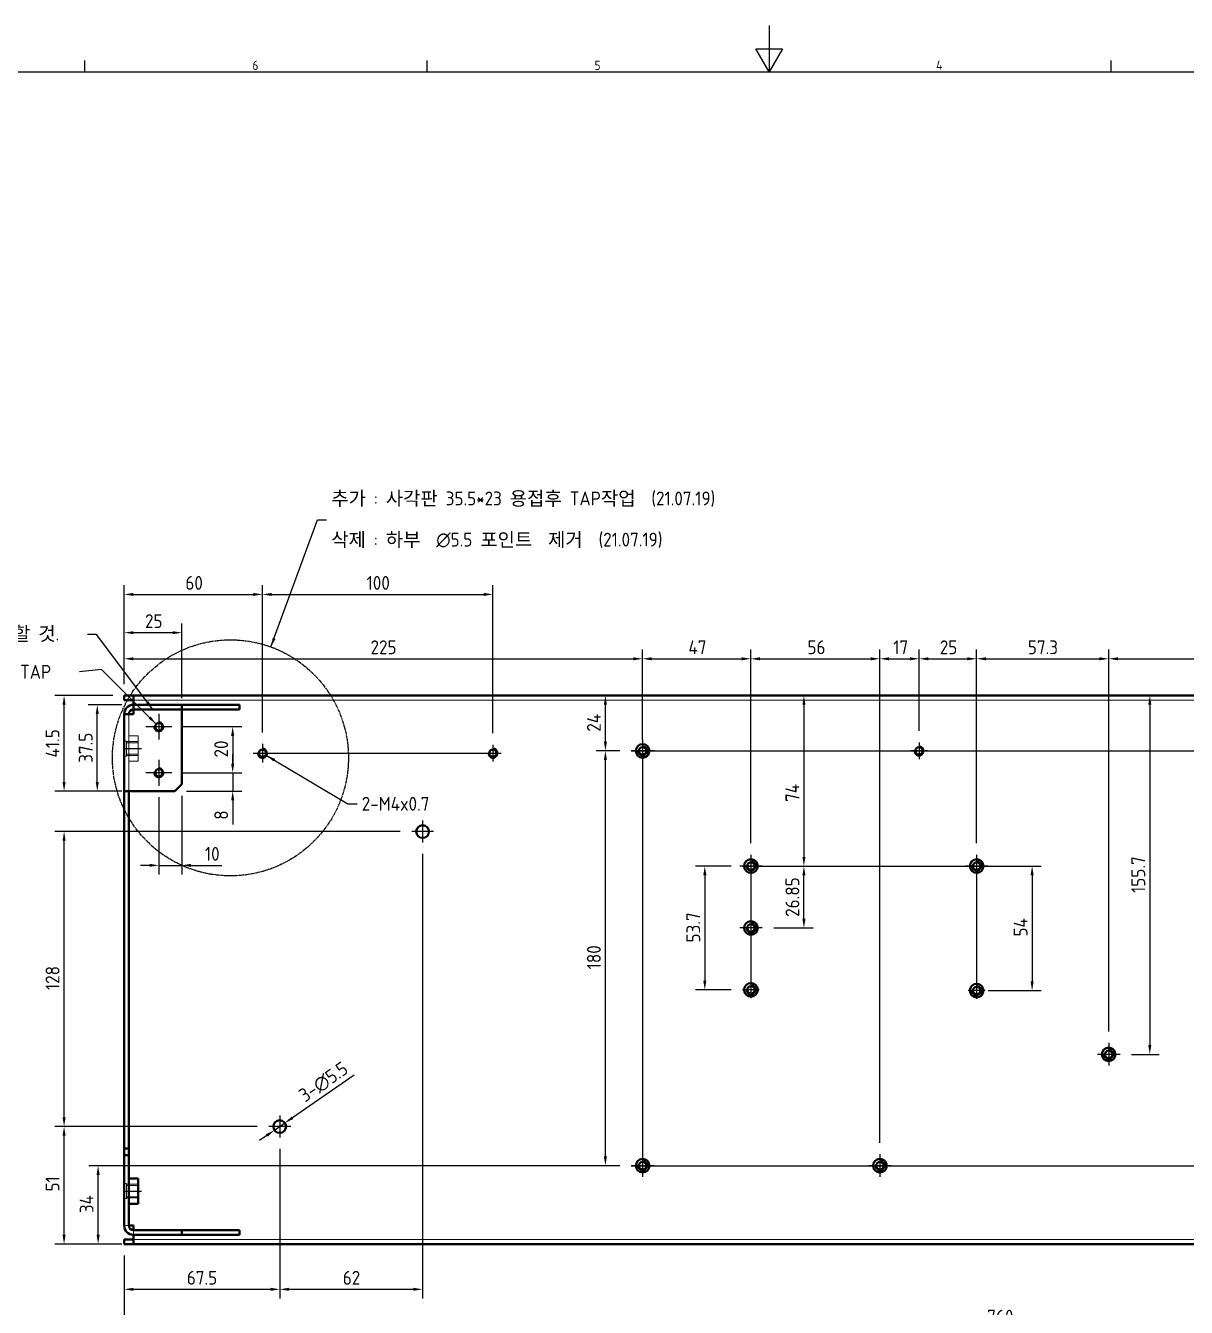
# Model space of a CAD drawing. Header units: millimetres. Extents: x 0 to 1188, y 0 to 840.
# Drawn here: x 271 to 775, y 284 to 840 of the extents above; entities that cross this region are included whole.
import ezdxf

# ---------------------------------------------------------------- set-up
doc = ezdxf.new("R2010")
doc.units = ezdxf.units.MM
doc.header["$LTSCALE"] = 2
for name, pattern in [('CHAIN', [0.7087, 0.4724, -0.0591, 0.1181, -0.0591]), ('DASHED', [0.2067, 0.1654, -0.0413]), ('DOUBLE_DASH_CHAIN', [1.2403, 0.6614, -0.0827, 0.1654, -0.0827, 0.1654, -0.0827])]:
    doc.linetypes.add(name, pattern=pattern)
doc.layers.get('0').update_dxf_attribs({"color": 3, "lineweight": 25, "true_color": 0x00ff00})
for name, color, linetype, lineweight, true_color in [('가려진 것(ISO)', 2, 'DASHED', 18, 0xffff00), ('가시적인 것(ISO)', 3, 'Continuous', 40, 0x00ff00), ('가시적인 좁은 것(ISO)', 3, 'Continuous', 35, 0x00ff00), ('기호(ISO)', 5, 'Continuous', 25, 0x0000ff), ('스케치 형상(ISO)', 3, 'Continuous', 25, 0x00ff00), ('중심 표식(ISO)', 1, 'Continuous', 25, 0xff0000), ('중심선(ISO)', 1, 'Continuous', 25, 0xff0000), ('치수(ISO)', 2, 'Continuous', 25, 0xffff00)]:
    doc.layers.add(name, color=color, linetype=linetype, lineweight=lineweight, true_color=true_color)
doc.layers.add('경계(ISO)', color=7, linetype='Continuous', lineweight=25)
doc.styles.add('문자 텍스트_PSTEK_POSCO', font='isocp.shx')
doc.styles.add('치수 텍스트_PSTEK_POSCO', font='isocp.shx')
doc.dimstyles.new('치수_PSTEK_POSCO', dxfattribs={"dimscale": 2, "dimtxt": 3, "dimasz": 2, "dimexe": 2, "dimexo": 2.5, "dimgap": 1, "dimtad": 1, "dimrnd": 1e-08, "dimdsep": 46, "dimtxsty": '치수 텍스트_PSTEK_POSCO', "dimcen": 0.09, "dimdle": 10, "dimclrd": 7, "dimclre": 7, "dimclrt": 2, "dimadec": 1, "dimazin": 2, "dimtfac": 1, "dimtmove": 0, "dimatfit": 3, "dimfxl": 1, "dimtolj": 1, "dimlwd": -1, "dimlwe": -1, "dimarcsym": 0})
doc.dimstyles.new('치수_PSTEK_POSCO$7', dxfattribs={"dimscale": 2, "dimtxt": 3, "dimasz": 2, "dimexe": 2, "dimexo": 2.5, "dimgap": 1, "dimtad": 1, "dimrnd": 1e-08, "dimdsep": 46, "dimtxsty": '치수 텍스트_PSTEK_POSCO', "dimcen": 0.09, "dimdle": 10, "dimclrd": 7, "dimclre": 7, "dimclrt": 2, "dimadec": 1, "dimazin": 2, "dimtfac": 1, "dimtmove": 0, "dimatfit": 3, "dimfxl": 1, "dimtolj": 1, "dimlwd": -1, "dimlwe": -1, "dimarcsym": 0})

# ---------------------------------------------------------------- blocks, each defined once
blk = doc.blocks.new('경계 Default Border')
at = {"layer": '경계(ISO)'}
for p, q in [((148.5, 410), (148.5, 412.4)), ((222.75, 410), (222.75, 412.4)), ((371.25, 410), (371.25, 412.4))]:
    blk.add_line(p, q, dxfattribs=at)
at = {"layer": '경계(ISO)', "flags": 128}
for points in [[(297, 420), (297, 410), (294.11, 415), (299.89, 415), (297, 410)], [(10, 10), (10, 410), (584, 410), (584, 10), (10, 10)]]:
    blk.add_lwpolyline(points, dxfattribs=at)
at = {"layer": '경계(ISO)', "color": 2, "true_color": 0xffff00, "char_height": 2, "attachment_point": 7, "style": '문자 텍스트_PSTEK_POSCO'}
for s, insert in [('6', (184.85, 410.38)), ('5', (259.1, 410.38)), ('4', (333.24, 410.4))]:
    blk.add_mtext(s, dxfattribs=dict(at, insert=insert))
blk = doc.blocks.new('*D38')
at = {"layer": 'Defpoints', "color": 0, "transparency": 16777216}
for p in [(383.83, 363.87), (379.31, 360.74)]:
    blk.add_point(p, dxfattribs=at)
at = {"layer": '치수(ISO)', "color": 7, "transparency": 16777216}
for p, q in [((387.12, 366.15), (413.89, 384.7)), ((379.31, 360.74), (383.83, 363.87)), ((376.02, 358.46), (372.73, 356.18))]:
    blk.add_line(p, q, dxfattribs=at)
for points in [[(386.74, 366.7), (387.5, 365.6), (383.83, 363.87)], [(375.64, 359.01), (376.4, 357.91), (379.31, 360.74)]]:
    blk.add_solid(points, dxfattribs=at)
at = {"layer": '치수(ISO)', "color": 2, "transparency": 16777216, "insert": (390.95, 374.89), "char_height": 6, "attachment_point": 4, "rotation": 34.7176, "style": '치수 텍스트_PSTEK_POSCO'}
blk.add_mtext('\\A1;3-∅5.5', dxfattribs=at)
blk = doc.blocks.new('*D40')
at = {"layer": 'Defpoints', "color": 0, "transparency": 16777216}
for p in [(684.07, 475.31), (684.07, 421.31), (708.14, 421.31)]:
    blk.add_point(p, dxfattribs=at)
at = {"layer": '치수(ISO)', "color": 7, "transparency": 16777216}
for p, q in [((689.07, 475.31), (712.14, 475.31)), ((708.14, 471.31), (708.14, 425.31)), ((689.07, 421.31), (712.14, 421.31))]:
    blk.add_line(p, q, dxfattribs=at)
for points in [[(707.47, 471.31), (708.8, 471.31), (708.14, 475.31)], [(707.47, 425.31), (708.8, 425.31), (708.14, 421.31)]]:
    blk.add_solid(points, dxfattribs=at)
at = {"layer": '치수(ISO)', "color": 2, "transparency": 16777216, "insert": (703.14, 444.71), "char_height": 6, "attachment_point": 4, "rotation": 90, "style": '치수 텍스트_PSTEK_POSCO'}
blk.add_mtext('\\A1;54', dxfattribs=at)
blk = doc.blocks.new('*D41')
at = {"layer": 'Defpoints', "color": 0, "transparency": 16777216}
for p in [(620.54, 549.31), (609.09, 475.31), (684.07, 475.31)]:
    blk.add_point(p, dxfattribs=at)
at = {"layer": '치수(ISO)', "color": 7, "transparency": 16777216}
blk.add_line((609.09, 545.31), (609.09, 479.31), dxfattribs=at)
for points in [[(608.43, 545.31), (609.76, 545.31), (609.09, 549.31)], [(608.43, 479.31), (609.76, 479.31), (609.09, 475.31)]]:
    blk.add_solid(points, dxfattribs=at)
at = {"layer": '치수(ISO)', "color": 2, "transparency": 16777216, "insert": (604.09, 503.14), "char_height": 6, "attachment_point": 4, "rotation": 90, "style": '치수 텍스트_PSTEK_POSCO'}
blk.add_mtext('\\A1;74', dxfattribs=at)
blk = doc.blocks.new('*D42')
at = {"layer": 'Defpoints', "color": 0, "transparency": 16777216}
for p in [(287.94, 362.31), (376.82, 362.31), (314.07, 311.31)]:
    blk.add_point(p, dxfattribs=at)
at = {"layer": '치수(ISO)', "color": 7, "transparency": 16777216}
for p, q in [((371.82, 362.31), (283.94, 362.31)), ((287.94, 315.31), (287.94, 358.31)), ((309.07, 311.31), (283.94, 311.31))]:
    blk.add_line(p, q, dxfattribs=at)
for points in [[(287.28, 358.31), (288.61, 358.31), (287.94, 362.31)], [(287.28, 315.31), (288.61, 315.31), (287.94, 311.31)]]:
    blk.add_solid(points, dxfattribs=at)
at = {"layer": '치수(ISO)', "color": 2, "transparency": 16777216, "insert": (282.94, 334.11), "char_height": 6, "attachment_point": 4, "rotation": 90, "style": '치수 텍스트_PSTEK_POSCO'}
blk.add_mtext('\\A1;51', dxfattribs=at)
blk = doc.blocks.new('*D43')
at = {"layer": 'Defpoints', "color": 0, "transparency": 16777216}
for p in [(381.57, 357.56), (314.07, 311.31), (381.57, 291.67)]:
    blk.add_point(p, dxfattribs=at)
at = {"layer": '치수(ISO)', "color": 7, "transparency": 16777216}
for p, q in [((381.57, 352.56), (381.57, 287.67)), ((314.07, 306.31), (314.07, 287.67)), ((318.07, 291.67), (377.57, 291.67))]:
    blk.add_line(p, q, dxfattribs=at)
for points in [[(318.07, 292.33), (318.07, 291), (314.07, 291.67)], [(377.57, 292.33), (377.57, 291), (381.57, 291.67)]]:
    blk.add_solid(points, dxfattribs=at)
at = {"layer": '치수(ISO)', "color": 2, "transparency": 16777216, "insert": (341.22, 296.67), "char_height": 6, "attachment_point": 4, "style": '치수 텍스트_PSTEK_POSCO'}
blk.add_mtext('\\A1;67.5', dxfattribs=at)
blk = doc.blocks.new('*D44')
at = {"layer": 'Defpoints', "color": 0, "transparency": 16777216}
for p in [(287.94, 490.31), (438.82, 490.31), (376.82, 362.31)]:
    blk.add_point(p, dxfattribs=at)
at = {"layer": '치수(ISO)', "color": 7, "transparency": 16777216}
for p, q in [((433.82, 490.31), (283.94, 490.31)), ((287.94, 366.31), (287.94, 486.31)), ((371.82, 362.31), (283.94, 362.31))]:
    blk.add_line(p, q, dxfattribs=at)
for points in [[(287.28, 486.31), (288.61, 486.31), (287.94, 490.31)], [(287.28, 366.31), (288.61, 366.31), (287.94, 362.31)]]:
    blk.add_solid(points, dxfattribs=at)
at = {"layer": '치수(ISO)', "color": 2, "transparency": 16777216, "insert": (282.94, 421.51), "char_height": 6, "attachment_point": 4, "rotation": 90, "style": '치수 텍스트_PSTEK_POSCO'}
blk.add_mtext('\\A1;128', dxfattribs=at)
blk = doc.blocks.new('*D45')
at = {"layer": 'Defpoints', "color": 0, "transparency": 16777216}
for p in [(443.57, 485.56), (381.57, 357.56), (443.57, 291.67)]:
    blk.add_point(p, dxfattribs=at)
at = {"layer": '치수(ISO)', "color": 7, "transparency": 16777216}
for p, q in [((443.57, 480.56), (443.57, 287.67)), ((381.57, 352.56), (381.57, 287.67)), ((385.57, 291.67), (439.57, 291.67))]:
    blk.add_line(p, q, dxfattribs=at)
for points in [[(385.57, 292.33), (385.57, 291), (381.57, 291.67)], [(439.57, 292.33), (439.57, 291), (443.57, 291.67)]]:
    blk.add_solid(points, dxfattribs=at)
at = {"layer": '치수(ISO)', "color": 2, "transparency": 16777216, "insert": (408.91, 296.67), "char_height": 6, "attachment_point": 4, "style": '치수 텍스트_PSTEK_POSCO'}
blk.add_mtext('\\A1;62', dxfattribs=at)
blk = doc.blocks.new('*D55')
at = {"layer": 'Defpoints', "color": 0, "transparency": 16777216}
for p in [(711.49, 549.31), (746.32, 393.61), (759.22, 393.61)]:
    blk.add_point(p, dxfattribs=at)
at = {"layer": '치수(ISO)', "color": 7, "transparency": 16777216}
for p, q in [((759.22, 545.31), (759.22, 397.61)), ((751.32, 393.61), (763.22, 393.61))]:
    blk.add_line(p, q, dxfattribs=at)
for points in [[(758.55, 545.31), (759.89, 545.31), (759.22, 549.31)], [(758.55, 397.61), (759.89, 397.61), (759.22, 393.61)]]:
    blk.add_solid(points, dxfattribs=at)
at = {"layer": '치수(ISO)', "color": 2, "transparency": 16777216, "insert": (754.22, 463.66), "char_height": 6, "attachment_point": 4, "rotation": 90, "style": '치수 텍스트_PSTEK_POSCO'}
blk.add_mtext('\\A1;155.7', dxfattribs=at)
blk = doc.blocks.new('*D56')
at = {"layer": 'Defpoints', "color": 0, "transparency": 16777216}
for p in [(839.07, 565.26), (839.07, 528.93), (741.37, 398.56)]:
    blk.add_point(p, dxfattribs=at)
at = {"layer": '치수(ISO)', "color": 7, "transparency": 16777216}
for p, q in [((741.37, 403.56), (741.37, 569.26)), ((839.07, 533.93), (839.07, 569.26)), ((745.37, 565.26), (835.07, 565.26))]:
    blk.add_line(p, q, dxfattribs=at)
for points in [[(745.37, 565.92), (745.37, 564.59), (741.37, 565.26)], [(835.07, 565.92), (835.07, 564.59), (839.07, 565.26)]]:
    blk.add_solid(points, dxfattribs=at)
at = {"layer": '치수(ISO)', "color": 2, "transparency": 16777216, "insert": (783.8, 570.26), "char_height": 6, "attachment_point": 4, "style": '치수 텍스트_PSTEK_POSCO'}
blk.add_mtext('\\A1;97.7', dxfattribs=at)
blk = doc.blocks.new('*D57')
at = {"layer": 'Defpoints', "color": 0, "transparency": 16777216}
for p in [(741.37, 565.26), (684.07, 480.26), (741.37, 398.56)]:
    blk.add_point(p, dxfattribs=at)
at = {"layer": '치수(ISO)', "color": 7, "transparency": 16777216}
for p, q in [((684.07, 485.26), (684.07, 569.26)), ((741.37, 403.56), (741.37, 569.26)), ((688.07, 565.26), (737.37, 565.26))]:
    blk.add_line(p, q, dxfattribs=at)
for points in [[(688.07, 565.92), (688.07, 564.59), (684.07, 565.26)], [(737.37, 565.92), (737.37, 564.59), (741.37, 565.26)]]:
    blk.add_solid(points, dxfattribs=at)
at = {"layer": '치수(ISO)', "color": 2, "transparency": 16777216, "insert": (706.3, 570.26), "char_height": 6, "attachment_point": 4, "style": '치수 텍스트_PSTEK_POSCO'}
blk.add_mtext('\\A1;57.3', dxfattribs=at)
blk = doc.blocks.new('*D58')
at = {"layer": 'Defpoints', "color": 0, "transparency": 16777216}
for p in [(684.07, 565.26), (659.07, 528.93), (684.07, 480.26)]:
    blk.add_point(p, dxfattribs=at)
at = {"layer": '치수(ISO)', "color": 7, "transparency": 16777216}
for p, q in [((659.07, 533.93), (659.07, 569.26)), ((684.07, 485.26), (684.07, 569.26)), ((663.07, 565.26), (680.07, 565.26))]:
    blk.add_line(p, q, dxfattribs=at)
for points in [[(663.07, 565.92), (663.07, 564.59), (659.07, 565.26)], [(680.07, 565.92), (680.07, 564.59), (684.07, 565.26)]]:
    blk.add_solid(points, dxfattribs=at)
at = {"layer": '치수(ISO)', "color": 2, "transparency": 16777216, "insert": (668.07, 570.26), "char_height": 6, "attachment_point": 4, "style": '치수 텍스트_PSTEK_POSCO'}
blk.add_mtext('\\A1;25', dxfattribs=at)
blk = doc.blocks.new('*D59')
at = {"layer": 'Defpoints', "color": 0, "transparency": 16777216}
for p in [(659.07, 565.26), (659.07, 528.93), (642.07, 350.26)]:
    blk.add_point(p, dxfattribs=at)
at = {"layer": '치수(ISO)', "color": 7, "transparency": 16777216}
for p, q in [((642.07, 355.26), (642.07, 569.26)), ((659.07, 533.93), (659.07, 569.26)), ((646.07, 565.26), (655.07, 565.26))]:
    blk.add_line(p, q, dxfattribs=at)
for points in [[(646.07, 565.92), (646.07, 564.59), (642.07, 565.26)], [(655.07, 565.92), (655.07, 564.59), (659.07, 565.26)]]:
    blk.add_solid(points, dxfattribs=at)
at = {"layer": '치수(ISO)', "color": 2, "transparency": 16777216, "insert": (647.87, 570.26), "char_height": 6, "attachment_point": 4, "style": '치수 텍스트_PSTEK_POSCO'}
blk.add_mtext('\\A1;17', dxfattribs=at)
blk = doc.blocks.new('*D60')
at = {"layer": 'Defpoints', "color": 0, "transparency": 16777216}
for p in [(642.07, 565.26), (586.07, 480.26), (642.07, 350.26)]:
    blk.add_point(p, dxfattribs=at)
at = {"layer": '치수(ISO)', "color": 7, "transparency": 16777216}
for p, q in [((586.07, 485.26), (586.07, 569.26)), ((642.07, 355.26), (642.07, 569.26)), ((590.07, 565.26), (638.07, 565.26))]:
    blk.add_line(p, q, dxfattribs=at)
for points in [[(590.07, 565.92), (590.07, 564.59), (586.07, 565.26)], [(638.07, 565.92), (638.07, 564.59), (642.07, 565.26)]]:
    blk.add_solid(points, dxfattribs=at)
at = {"layer": '치수(ISO)', "color": 2, "transparency": 16777216, "insert": (610.62, 570.26), "char_height": 6, "attachment_point": 4, "style": '치수 텍스트_PSTEK_POSCO'}
blk.add_mtext('\\A1;56', dxfattribs=at)
blk = doc.blocks.new('*D61')
at = {"layer": 'Defpoints', "color": 0, "transparency": 16777216}
for p in [(608.62, 475.31), (609.09, 475.31), (591.02, 448.46)]:
    blk.add_point(p, dxfattribs=at)
at = {"layer": '치수(ISO)', "color": 7, "transparency": 16777216}
for p, q in [((609.09, 452.46), (609.09, 471.31)), ((596.02, 448.46), (613.09, 448.46))]:
    blk.add_line(p, q, dxfattribs=at)
for points in [[(608.43, 471.31), (609.76, 471.31), (609.09, 475.31)], [(608.43, 452.46), (609.76, 452.46), (609.09, 448.46)]]:
    blk.add_solid(points, dxfattribs=at)
at = {"layer": '치수(ISO)', "color": 2, "transparency": 16777216, "insert": (604.09, 453.28), "char_height": 6, "attachment_point": 4, "rotation": 90, "style": '치수 텍스트_PSTEK_POSCO'}
blk.add_mtext('\\A1;26.85', dxfattribs=at)
blk = doc.blocks.new('*D62')
at = {"layer": 'Defpoints', "color": 0, "transparency": 16777216}
for p in [(318.07, 549.31), (522.92, 549.31), (534.12, 525.31)]:
    blk.add_point(p, dxfattribs=at)
at = {"layer": '치수(ISO)', "color": 7, "transparency": 16777216}
for p, q in [((522.92, 529.31), (522.92, 545.31)), ((529.12, 525.31), (518.92, 525.31))]:
    blk.add_line(p, q, dxfattribs=at)
for points in [[(522.25, 545.31), (523.58, 545.31), (522.92, 549.31)], [(522.25, 529.31), (523.58, 529.31), (522.92, 525.31)]]:
    blk.add_solid(points, dxfattribs=at)
at = {"layer": '치수(ISO)', "color": 2, "transparency": 16777216, "insert": (517.92, 533.63), "char_height": 6, "attachment_point": 4, "rotation": 90, "style": '치수 텍스트_PSTEK_POSCO'}
blk.add_mtext('\\A1;24', dxfattribs=at)
blk = doc.blocks.new('*D63')
at = {"layer": 'Defpoints', "color": 0, "transparency": 16777216}
for p in [(522.92, 525.31), (534.12, 525.31), (534.12, 345.31)]:
    blk.add_point(p, dxfattribs=at)
at = {"layer": '치수(ISO)', "color": 7, "transparency": 16777216}
for p, q in [((529.12, 525.31), (518.92, 525.31)), ((522.92, 349.31), (522.92, 521.31)), ((529.12, 345.31), (518.92, 345.31))]:
    blk.add_line(p, q, dxfattribs=at)
for points in [[(522.25, 521.31), (523.58, 521.31), (522.92, 525.31)], [(522.25, 349.31), (523.58, 349.31), (522.92, 345.31)]]:
    blk.add_solid(points, dxfattribs=at)
at = {"layer": '치수(ISO)', "color": 2, "transparency": 16777216, "insert": (517.92, 430.5), "char_height": 6, "attachment_point": 4, "rotation": 90, "style": '치수 텍스트_PSTEK_POSCO'}
blk.add_mtext('\\A1;180', dxfattribs=at)
blk = doc.blocks.new('*D64')
at = {"layer": 'Defpoints', "color": 0, "transparency": 16777216}
for p in [(302.73, 345.31), (534.12, 345.31), (318.07, 311.31)]:
    blk.add_point(p, dxfattribs=at)
at = {"layer": '치수(ISO)', "color": 7, "transparency": 16777216}
for p, q in [((529.12, 345.31), (298.73, 345.31)), ((302.73, 315.31), (302.73, 341.31)), ((313.07, 311.31), (298.73, 311.31))]:
    blk.add_line(p, q, dxfattribs=at)
for points in [[(302.06, 341.31), (303.4, 341.31), (302.73, 345.31)], [(302.06, 315.31), (303.4, 315.31), (302.73, 311.31)]]:
    blk.add_solid(points, dxfattribs=at)
at = {"layer": '치수(ISO)', "color": 2, "transparency": 16777216, "insert": (297.73, 324.71), "char_height": 6, "attachment_point": 4, "rotation": 90, "style": '치수 텍스트_PSTEK_POSCO'}
blk.add_mtext('\\A1;34', dxfattribs=at)
blk = doc.blocks.new('*D70')
at = {"layer": 'Defpoints', "color": 0, "transparency": 16777216}
for p in [(474.07, 593.2), (374.07, 528.31), (474.07, 527.93)]:
    blk.add_point(p, dxfattribs=at)
at = {"layer": '치수(ISO)', "color": 7, "transparency": 16777216}
for p, q in [((374.07, 533.31), (374.07, 597.2)), ((474.07, 532.93), (474.07, 597.2)), ((378.07, 593.2), (470.07, 593.2))]:
    blk.add_line(p, q, dxfattribs=at)
for points in [[(378.07, 593.87), (378.07, 592.53), (374.07, 593.2)], [(470.07, 593.87), (470.07, 592.53), (474.07, 593.2)]]:
    blk.add_solid(points, dxfattribs=at)
at = {"layer": '치수(ISO)', "color": 2, "transparency": 16777216, "insert": (419.27, 598.2), "char_height": 6, "attachment_point": 4, "style": '치수 텍스트_PSTEK_POSCO'}
blk.add_mtext('\\A1;100', dxfattribs=at)
blk = doc.blocks.new('*D71')
at = {"layer": 'Defpoints', "color": 0, "transparency": 16777216}
for p in [(374.07, 593.2), (314.07, 549.31), (374.07, 528.31)]:
    blk.add_point(p, dxfattribs=at)
at = {"layer": '치수(ISO)', "color": 7, "transparency": 16777216}
for p, q in [((314.07, 554.31), (314.07, 597.2)), ((374.07, 533.31), (374.07, 597.2)), ((318.07, 593.2), (370.07, 593.2))]:
    blk.add_line(p, q, dxfattribs=at)
for points in [[(318.07, 593.87), (318.07, 592.53), (314.07, 593.2)], [(370.07, 593.87), (370.07, 592.53), (374.07, 593.2)]]:
    blk.add_solid(points, dxfattribs=at)
at = {"layer": '치수(ISO)', "color": 2, "transparency": 16777216, "insert": (340.59, 598.2), "char_height": 6, "attachment_point": 4, "style": '치수 텍스트_PSTEK_POSCO'}
blk.add_mtext('\\A1;60', dxfattribs=at)
blk = doc.blocks.new('*D72')
at = {"layer": 'Defpoints', "color": 0, "transparency": 16777216}
for p in [(582.45, 475.31), (566.07, 421.61), (582.45, 421.61)]:
    blk.add_point(p, dxfattribs=at)
at = {"layer": '치수(ISO)', "color": 7, "transparency": 16777216}
for p, q in [((577.45, 475.31), (562.07, 475.31)), ((566.07, 471.31), (566.07, 425.61)), ((577.45, 421.61), (562.07, 421.61))]:
    blk.add_line(p, q, dxfattribs=at)
for points in [[(565.4, 471.31), (566.74, 471.31), (566.07, 475.31)], [(565.4, 425.61), (566.74, 425.61), (566.07, 421.61)]]:
    blk.add_solid(points, dxfattribs=at)
at = {"layer": '치수(ISO)', "color": 2, "transparency": 16777216, "insert": (561.07, 442.16), "char_height": 6, "attachment_point": 4, "rotation": 90, "style": '치수 텍스트_PSTEK_POSCO'}
blk.add_mtext('\\A1;53.7', dxfattribs=at)
blk = doc.blocks.new('*D73')
at = {"layer": 'Defpoints', "color": 0, "transparency": 16777216}
for p in [(586.07, 565.26), (539.07, 525.31), (586.07, 480.26)]:
    blk.add_point(p, dxfattribs=at)
at = {"layer": '치수(ISO)', "color": 7, "transparency": 16777216}
for p, q in [((539.07, 530.31), (539.07, 569.26)), ((586.07, 485.26), (586.07, 569.26)), ((543.07, 565.26), (582.07, 565.26))]:
    blk.add_line(p, q, dxfattribs=at)
for points in [[(543.07, 565.92), (543.07, 564.59), (539.07, 565.26)], [(582.07, 565.92), (582.07, 564.59), (586.07, 565.26)]]:
    blk.add_solid(points, dxfattribs=at)
at = {"layer": '치수(ISO)', "color": 2, "transparency": 16777216, "insert": (558.97, 570.26), "char_height": 6, "attachment_point": 4, "style": '치수 텍스트_PSTEK_POSCO'}
blk.add_mtext('\\A1;47', dxfattribs=at)
blk = doc.blocks.new('*D74')
at = {"layer": 'Defpoints', "color": 0, "transparency": 16777216}
for p in [(539.07, 565.26), (314.07, 549.31), (539.07, 525.31)]:
    blk.add_point(p, dxfattribs=at)
at = {"layer": '치수(ISO)', "color": 7, "transparency": 16777216}
for p, q in [((314.07, 554.31), (314.07, 569.26)), ((539.07, 530.31), (539.07, 569.26)), ((318.07, 565.26), (535.07, 565.26))]:
    blk.add_line(p, q, dxfattribs=at)
for points in [[(318.07, 565.92), (318.07, 564.59), (314.07, 565.26)], [(535.07, 565.92), (535.07, 564.59), (539.07, 565.26)]]:
    blk.add_solid(points, dxfattribs=at)
at = {"layer": '치수(ISO)', "color": 2, "transparency": 16777216, "insert": (420.97, 570.26), "char_height": 6, "attachment_point": 4, "style": '치수 텍스트_PSTEK_POSCO'}
blk.add_mtext('\\A1;225', dxfattribs=at)
blk = doc.blocks.new('*D80')
at = {"layer": 'Defpoints', "color": 0, "transparency": 16777216}
for p in [(314.07, 311.31), (1074.07, 311.31), (1074.07, 274.81)]:
    blk.add_point(p, dxfattribs=at)
at = {"layer": '치수(ISO)', "color": 7, "transparency": 16777216}
for p, q in [((314.07, 306.31), (314.07, 270.81)), ((1074.07, 306.31), (1074.07, 270.81)), ((318.07, 274.81), (1070.07, 274.81))]:
    blk.add_line(p, q, dxfattribs=at)
for points in [[(318.07, 275.48), (318.07, 274.14), (314.07, 274.81)], [(1070.07, 275.48), (1070.07, 274.14), (1074.07, 274.81)]]:
    blk.add_solid(points, dxfattribs=at)
at = {"layer": '치수(ISO)', "color": 2, "transparency": 16777216, "insert": (688.67, 279.81), "char_height": 6, "attachment_point": 4, "style": '치수 텍스트_PSTEK_POSCO'}
blk.add_mtext('\\A1;760', dxfattribs=at)
blk = doc.blocks.new('*D82')
at = {"layer": 'Defpoints', "color": 0, "transparency": 16777216}
for p in [(314.07, 576.59), (314.07, 549.31), (339.07, 543.21)]:
    blk.add_point(p, dxfattribs=at)
at = {"layer": '치수(ISO)', "color": 7, "transparency": 16777216}
for p, q in [((314.07, 554.31), (314.07, 580.59)), ((339.07, 548.21), (339.07, 580.59)), ((335.07, 576.59), (318.07, 576.59))]:
    blk.add_line(p, q, dxfattribs=at)
for points in [[(318.07, 577.26), (318.07, 575.93), (314.07, 576.59)], [(335.07, 577.26), (335.07, 575.93), (339.07, 576.59)]]:
    blk.add_solid(points, dxfattribs=at)
at = {"layer": '치수(ISO)', "color": 2, "transparency": 16777216, "insert": (323.07, 581.59), "char_height": 6, "attachment_point": 4, "style": '치수 텍스트_PSTEK_POSCO'}
blk.add_mtext('\\A1;25', dxfattribs=at)
blk = doc.blocks.new('*D83')
at = {"layer": 'Defpoints', "color": 0, "transparency": 16777216}
for p in [(287.94, 549.31), (314.07, 549.31), (318.07, 507.81)]:
    blk.add_point(p, dxfattribs=at)
at = {"layer": '치수(ISO)', "color": 7, "transparency": 16777216}
for p, q in [((309.07, 549.31), (283.94, 549.31)), ((287.94, 511.81), (287.94, 545.31)), ((313.07, 507.81), (283.94, 507.81))]:
    blk.add_line(p, q, dxfattribs=at)
for points in [[(287.28, 545.31), (288.61, 545.31), (287.94, 549.31)], [(287.28, 511.81), (288.61, 511.81), (287.94, 507.81)]]:
    blk.add_solid(points, dxfattribs=at)
at = {"layer": '치수(ISO)', "color": 2, "transparency": 16777216, "insert": (282.94, 522.43), "char_height": 6, "attachment_point": 4, "rotation": 90, "style": '치수 텍스트_PSTEK_POSCO'}
blk.add_mtext('\\A1;41.5', dxfattribs=at)
blk = doc.blocks.new('*D84')
at = {"layer": 'Defpoints', "color": 0, "transparency": 16777216}
for p in [(334.69, 535.81), (334.69, 515.81), (361.13, 515.81)]:
    blk.add_point(p, dxfattribs=at)
at = {"layer": '치수(ISO)', "color": 7, "transparency": 16777216}
for p, q in [((339.69, 535.81), (365.13, 535.81)), ((361.13, 531.81), (361.13, 519.81)), ((339.69, 515.81), (365.13, 515.81))]:
    blk.add_line(p, q, dxfattribs=at)
for points in [[(360.47, 531.81), (361.8, 531.81), (361.13, 535.81)], [(360.47, 519.81), (361.8, 519.81), (361.13, 515.81)]]:
    blk.add_solid(points, dxfattribs=at)
at = {"layer": '치수(ISO)', "color": 2, "transparency": 16777216, "insert": (356.13, 522.43), "char_height": 6, "attachment_point": 4, "rotation": 90, "style": '치수 텍스트_PSTEK_POSCO'}
blk.add_mtext('\\A1;20', dxfattribs=at)
blk = doc.blocks.new('*D85')
at = {"layer": 'Defpoints', "color": 0, "transparency": 16777216}
for p in [(334.69, 515.81), (361.13, 515.81), (336.07, 507.81)]:
    blk.add_point(p, dxfattribs=at)
at = {"layer": '치수(ISO)', "color": 7, "transparency": 16777216}
for p, q in [((361.13, 519.81), (361.13, 523.81)), ((339.69, 515.81), (365.13, 515.81)), ((361.13, 515.81), (361.13, 507.81)), ((341.07, 507.81), (365.13, 507.81)), ((361.13, 503.81), (361.13, 493.41))]:
    blk.add_line(p, q, dxfattribs=at)
for points in [[(360.47, 519.81), (361.8, 519.81), (361.13, 515.81)], [(360.47, 503.81), (361.8, 503.81), (361.13, 507.81)]]:
    blk.add_solid(points, dxfattribs=at)
at = {"layer": '치수(ISO)', "color": 2, "transparency": 16777216, "insert": (356.13, 495.41), "char_height": 6, "attachment_point": 4, "rotation": 90, "style": '치수 텍스트_PSTEK_POSCO'}
blk.add_mtext('\\A1;8', dxfattribs=at)
blk = doc.blocks.new('*D86')
at = {"layer": 'Defpoints', "color": 0, "transparency": 16777216}
for p in [(329.07, 510.18), (339.07, 510.81), (329.07, 475.62)]:
    blk.add_point(p, dxfattribs=at)
at = {"layer": '치수(ISO)', "color": 7, "transparency": 16777216}
for p, q in [((329.07, 505.18), (329.07, 471.62)), ((339.07, 505.81), (339.07, 471.62)), ((325.07, 475.62), (321.07, 475.62)), ((329.07, 475.62), (339.07, 475.62)), ((343.07, 475.62), (356.48, 475.62))]:
    blk.add_line(p, q, dxfattribs=at)
for points in [[(325.07, 476.29), (325.07, 474.95), (329.07, 475.62)], [(343.07, 476.29), (343.07, 474.95), (339.07, 475.62)]]:
    blk.add_solid(points, dxfattribs=at)
at = {"layer": '치수(ISO)', "color": 2, "transparency": 16777216, "insert": (349.07, 480.62), "char_height": 6, "attachment_point": 4, "style": '치수 텍스트_PSTEK_POSCO'}
blk.add_mtext('\\A1;10', dxfattribs=at)
blk = doc.blocks.new('*D88')
at = {"layer": 'Defpoints', "color": 0, "transparency": 16777216}
for p in [(302.35, 545.31), (318.07, 545.31), (318.07, 507.81)]:
    blk.add_point(p, dxfattribs=at)
at = {"layer": '치수(ISO)', "color": 7, "transparency": 16777216}
for p, q in [((313.07, 545.31), (298.35, 545.31)), ((302.35, 511.81), (302.35, 541.31)), ((313.07, 507.81), (298.35, 507.81))]:
    blk.add_line(p, q, dxfattribs=at)
for points in [[(301.68, 541.31), (303.02, 541.31), (302.35, 545.31)], [(301.68, 511.81), (303.02, 511.81), (302.35, 507.81)]]:
    blk.add_solid(points, dxfattribs=at)
at = {"layer": '치수(ISO)', "color": 2, "transparency": 16777216, "insert": (297.35, 520.13), "char_height": 6, "attachment_point": 4, "rotation": 90, "style": '치수 텍스트_PSTEK_POSCO'}
blk.add_mtext('\\A1;37.5', dxfattribs=at)

msp = doc.modelspace()

# ---------------------------------------------------------------- linework, layer by layer
at = {"layer": '가려진 것(ISO)'}
for p, q in [((1070.0704, 547.3058), (318.0704, 547.3058)), ((316.0704, 541.3058), (316.0704, 507.8058)), ((315.0704, 529.5558), (314.0704, 529.5558)), ((315.0704, 523.0558), (315.0704, 529.5558)), ((320.0704, 529.3058), (315.0704, 529.3058)), ((315.0704, 528.7643), (320.0704, 528.7643)), ((316.0704, 531.8058), (320.0704, 531.8058)), ((320.0704, 531.8058), (320.0704, 520.8058)), ((315.0704, 523.0558), (314.0704, 523.0558)), ((315.0704, 523.8473), (320.0704, 523.8473)), ((315.0704, 523.3058), (320.0704, 523.3058)), ((316.0704, 520.8058), (320.0704, 520.8058)), ((315.0704, 337.5558), (314.0704, 337.5558)), ((315.0704, 331.0558), (315.0704, 337.5558)), ((320.0704, 337.3058), (315.0704, 337.3058)), ((315.0704, 336.7643), (320.0704, 336.7643)), ((315.0704, 331.0558), (314.0704, 331.0558)), ((315.0704, 331.8473), (320.0704, 331.8473)), ((315.0704, 331.3058), (320.0704, 331.3058)), ((316.0704, 319.3058), (314.0704, 319.3058)), ((318.0704, 317.3058), (318.0704, 315.3058)), ((318.0704, 313.3058), (1070.0704, 313.3058))]:
    msp.add_line(p, q, dxfattribs=at)
at = {"layer": '가시적인 것(ISO)'}
for p, q in [((314.0704, 547.3058), (314.0704, 549.3058)), ((314.0704, 549.3058), (318.0704, 549.3058)), ((318.0704, 547.3058), (314.0704, 547.3058)), ((318.0704, 545.3058), (318.0704, 549.3058)), ((318.0704, 549.3058), (1070.0704, 549.3058)), ((318.0704, 545.3058), (318.0704, 543.3058)), ((339.0704, 545.3058), (318.0704, 545.3058)), ((339.0704, 543.3058), (339.0704, 545.3058)), ((339.0704, 545.3058), (364.0704, 545.3058)), ((364.0704, 545.3058), (364.0704, 543.3058)), ((316.0704, 541.3058), (314.0704, 541.3058)), ((314.0704, 507.8058), (314.0704, 541.3058)), ((318.0704, 541.3058), (316.0704, 541.3058)), ((339.0704, 543.3058), (318.0704, 543.3058)), ((318.0704, 543.3058), (318.0704, 543.2058)), ((318.0704, 541.3058), (318.0704, 543.2058)), ((339.0704, 543.2058), (318.0704, 543.2058)), ((364.0704, 543.3058), (339.0704, 543.3058)), ((339.0704, 543.2058), (339.0704, 510.8058)), ((314.0704, 352.8058), (314.0704, 507.8058)), ((314.0704, 507.8058), (318.0704, 507.8058)), ((316.0704, 507.8058), (316.0704, 352.8058)), ((336.0704, 507.8058), (318.0704, 507.8058)), ((339.0704, 510.8058), (336.0704, 507.8058)), ((314.0704, 352.8058), (314.0704, 349.8058)), ((316.0704, 352.8058), (314.0704, 352.8058)), ((316.0704, 349.8058), (316.0704, 352.8058)), ((314.0704, 349.8058), (314.0704, 319.3058)), ((314.0704, 349.8058), (316.0704, 349.8058)), ((316.0704, 349.8058), (316.0704, 319.3058)), ((316.0704, 339.8058), (320.0704, 339.8058)), ((320.0704, 339.8058), (320.0704, 328.8058)), ((316.0704, 328.8058), (320.0704, 328.8058)), ((316.0704, 319.3058), (318.0704, 319.3058)), ((318.0704, 319.3058), (318.0704, 317.3058)), ((339.0704, 317.3058), (318.0704, 317.3058)), ((339.0704, 317.3058), (364.0704, 317.3058)), ((339.0704, 315.3058), (339.0704, 317.3058)), ((364.0704, 317.3058), (364.0704, 315.3058)), ((314.0704, 313.3058), (318.0704, 313.3058)), ((314.0704, 311.3058), (314.0704, 313.3058)), ((318.0704, 315.3058), (339.0704, 315.3058)), ((318.0704, 311.3058), (318.0704, 315.3058)), ((364.0704, 315.3058), (339.0704, 315.3058)), ((318.0704, 311.3058), (314.0704, 311.3058)), ((1070.0704, 311.3058), (318.0704, 311.3058))]:
    msp.add_line(p, q, dxfattribs=at)
for centre, radius in [((329.0704, 535.8058), 1.621), ((374.0704, 524.3058), 1.621), ((474.0704, 524.3058), 1.621), ((539.0704, 525.3058), 2.95), ((539.0704, 525.3058), 1.621), ((659.0704, 525.3058), 1.621), ((329.0704, 515.8058), 1.621), ((443.5704, 490.3058), 2.75), ((586.0704, 475.3058), 2.95), ((586.0704, 475.3058), 1.621), ((684.0704, 475.3058), 2.95), ((684.0704, 475.3058), 1.621), ((586.0704, 448.4558), 2.95), ((586.0704, 448.4558), 1.621), ((586.0704, 421.6058), 2.95), ((586.0704, 421.6058), 1.621), ((684.0704, 421.3058), 2.95), ((684.0704, 421.3058), 1.621), ((741.3704, 393.6058), 2.95), ((741.3704, 393.6058), 1.621), ((381.5704, 362.3058), 2.75), ((539.0704, 345.3058), 2.95), ((539.0704, 345.3058), 1.621), ((642.0704, 345.3058), 2.95), ((642.0704, 345.3058), 1.621)]:
    msp.add_circle(centre, radius, dxfattribs=at)
for centre, radius, start, end in [((318.0704, 541.3058), 4, 90, 180), ((318.0704, 541.3058), 2, 90, 180), ((318.0704, 319.3058), 4, 180, 270), ((318.0704, 319.3058), 2, 180, 270)]:
    msp.add_arc(centre, radius, start, end, dxfattribs=at)
at = {"layer": '가시적인 좁은 것(ISO)'}
for centre in [(329.0704, 535.8058), (374.0704, 524.3058), (474.0704, 524.3058), (539.0704, 525.3058), (659.0704, 525.3058), (329.0704, 515.8058), (586.0704, 475.3058), (684.0704, 475.3058), (586.0704, 448.4558), (586.0704, 421.6058), (684.0704, 421.3058), (741.3704, 393.6058), (539.0704, 345.3058), (642.0704, 345.3058)]:
    msp.add_arc(centre, 2, 170, 80, dxfattribs=at)
at = {"layer": '스케치 형상(ISO)', "color": 6, "linetype": 'DOUBLE_DASH_CHAIN', "true_color": 0xff00ff}
msp.add_circle((360.1579, 522.2843), 51.2135, dxfattribs=at)
at = {"layer": '중심 표식(ISO)', "linetype": 'CHAIN'}
for p, q in [((329.0704, 541.4268), (329.0704, 530.1848)), ((334.6914, 535.8058), (323.4494, 535.8058)), ((659.0704, 528.9268), (659.0704, 521.6848)), ((374.0704, 528.3058), (374.0704, 520.3058)), ((474.0704, 527.9268), (474.0704, 520.6848)), ((544.0204, 525.3058), (534.1204, 525.3058)), ((662.6914, 525.3058), (655.4494, 525.3058)), ((329.0704, 521.4268), (329.0704, 510.1848)), ((334.6914, 515.8058), (323.4494, 515.8058)), ((443.5704, 495.0558), (443.5704, 485.5558)), ((448.3204, 490.3058), (438.8204, 490.3058)), ((586.0704, 478.9268), (586.0704, 471.6848)), ((591.0204, 475.3058), (581.1204, 475.3058)), ((689.0204, 475.3058), (679.1204, 475.3058)), ((586.0704, 453.4058), (586.0704, 443.5058)), ((591.0204, 448.4558), (581.1204, 448.4558)), ((589.6914, 421.6058), (582.4494, 421.6058)), ((687.6914, 421.3058), (680.4494, 421.3058)), ((741.3704, 398.5558), (741.3704, 388.6558)), ((746.3204, 393.6058), (736.4204, 393.6058)), ((386.3204, 362.3058), (376.8204, 362.3058)), ((381.5704, 367.0558), (381.5704, 357.5558)), ((544.0204, 345.3058), (534.1204, 345.3058)), ((647.0204, 345.3058), (637.1204, 345.3058)), ((642.0704, 350.2558), (642.0704, 340.3558))]:
    msp.add_line(p, q, dxfattribs=at)
at = {"layer": '중심선(ISO)', "linetype": 'CHAIN'}
for p, q in [((539.0704, 530.2558), (539.0704, 340.3558)), ((313.5704, 526.3058), (321.5704, 526.3058)), ((370.0704, 524.3058), (477.6914, 524.3058)), ((534.1204, 525.3058), (964.0204, 525.3058)), ((586.0704, 480.2558), (586.0704, 417.9848)), ((684.0704, 480.2558), (684.0704, 417.6848)), ((582.4494, 475.3058), (689.0204, 475.3058)), ((534.1204, 345.3058), (964.0204, 345.3058)), ((313.5704, 334.3058), (321.5704, 334.3058))]:
    msp.add_line(p, q, dxfattribs=at)

# ---------------------------------------------------------------- block references
at = {"xscale": 2, "yscale": 2, "zscale": 2}
msp.add_blockref('경계 Default Border', (0, 0), dxfattribs=at)

# ---------------------------------------------------------------- texts
at = {"layer": '기호(ISO)', "color": 2, "true_color": 0xffff00, "char_height": 6, "attachment_point": 4, "style": '치수 텍스트_PSTEK_POSCO'}
for s, insert, width, line_spacing_factor in [('{\\fISOCP|b0|i0;\\H6.0000;추가 : 사각판 35.5*23 용접후 TAP작업  (21.07.19)\\P삭제 : 하부  \\fAIGDT|b0|i0;\\H6.0000;n\\fISOCP|b0|i0;\\H6.0000;5.5 포인트  제거  (21.07.19)}', (403.9123, 625.589), 194.63171, 1.78626), ('{2-M4x0.7 TAP}', (236.0037, 559.6221), 56.576855, 0.525), ('{2-M4x0.7}', (417.151, 502.352), 37.046176, 0.525)]:
    msp.add_mtext(s, dxfattribs=dict(at, insert=insert, width=width, line_spacing_factor=line_spacing_factor))
at = {"layer": '기호(ISO)', "color": 2, "true_color": 0xffff00, "insert": (221.255, 575.8531), "char_height": 6, "width": 74.824796, "attachment_point": 4, "style": '치수 텍스트_PSTEK_POSCO'}
msp.add_mtext('{\\fISOCP|b0|i0;\\H6.0000;절곡후 용접 할 것.}', dxfattribs=at)

# ---------------------------------------------------------------- dimensions: what is measured, and where the dimension line sits
at = {"layer": '치수(ISO)', "color": 7}
for base, p1, p2, angle, override, picture, middle in [((374.0704, 593.1998), (314.0704, 549.3058), (374.0704, 528.3058), 180, {"dimdec": 2, "dimtp": 0, "dimtm": 0, "dimtdec": 2, "dimtofl": 0, "dimatfit": 1}, '*D71', (344.0704, 593.1998)), ((474.0704, 593.1998), (374.0704, 528.3058), (474.0704, 527.9268), 180, {"dimdec": 2, "dimtp": 0, "dimtm": 0, "dimtdec": 2, "dimtofl": 0, "dimatfit": 1}, '*D70', (424.0704, 593.1998)), ((314.0704, 576.5942), (339.0704, 543.2058), (314.0704, 549.3058), 180, {"dimdec": 2, "dimtp": 0, "dimtm": 0, "dimtdec": 2, "dimtofl": 0, "dimatfit": 1}, '*D82', (326.5704, 576.5942)), ((539.0704, 565.2558), (314.0704, 549.3058), (539.0704, 525.3058), 180, {"dimdec": 2, "dimtp": 0, "dimtm": 0, "dimtdec": 2, "dimtofl": 0, "dimatfit": 1}, '*D74', (426.5704, 565.2558)), ((586.0704, 565.2558), (539.0704, 525.3058), (586.0704, 480.2558), 180, {"dimdec": 2, "dimtp": 0, "dimtm": 0, "dimtdec": 2, "dimtofl": 0, "dimatfit": 1}, '*D73', (562.5704, 565.2558)), ((642.0704, 565.2558), (586.0704, 480.2558), (642.0704, 350.2558), 180, {"dimdec": 2, "dimtp": 0, "dimtm": 0, "dimtdec": 2, "dimtofl": 0, "dimatfit": 1}, '*D60', (614.0704, 565.2558)), ((659.0704, 565.2558), (642.0704, 350.2558), (659.0704, 528.9268), 180, {"dimdec": 2, "dimtp": 0, "dimtm": 0, "dimtdec": 2, "dimtofl": 0, "dimatfit": 1}, '*D59', (650.5704, 565.2558)), ((684.0704, 565.2558), (659.0704, 528.9268), (684.0704, 480.2558), 180, {"dimdec": 2, "dimtp": 0, "dimtm": 0, "dimtdec": 2, "dimtofl": 0, "dimatfit": 1}, '*D58', (671.5704, 565.2558)), ((741.3704, 565.2558), (684.0704, 480.2558), (741.3704, 398.5558), 180, {"dimdec": 2, "dimtp": 0, "dimtm": 0, "dimtdec": 2, "dimtofl": 0, "dimatfit": 1}, '*D57', (712.7204, 565.2558)), ((839.0704, 565.2558), (741.3704, 398.5558), (839.0704, 528.9268), 180, {"dimdec": 2, "dimtp": 0, "dimtm": 0, "dimtdec": 2, "dimtofl": 0, "dimatfit": 1}, '*D56', (790.2204, 565.2558)), ((287.9446, 549.3058), (318.0704, 507.8058), (314.0704, 549.3058), 90, {"dimdec": 2, "dimtp": 0, "dimtm": 0, "dimtdec": 2, "dimtofl": 0, "dimatfit": 1}, '*D83', (287.9446, 528.5558)), ((302.349, 545.3058), (318.0704, 507.8058), (318.0704, 545.3058), 90, {"dimdec": 2, "dimtp": 0, "dimtm": 0, "dimtdec": 2, "dimtofl": 0, "dimatfit": 1}, '*D88', (302.349, 526.5558)), ((522.9166, 549.3058), (534.1204, 525.3058), (318.0704, 549.3058), 90, {"dimdec": 2, "dimse2": 1, "dimtp": 0, "dimtm": 0, "dimtdec": 2, "dimtofl": 0, "dimatfit": 1}, '*D62', (522.9166, 537.3058)), ((609.0929, 475.3058), (620.5354, 549.3058), (684.0704, 475.3058), 270, {"dimdec": 2, "dimse1": 1, "dimse2": 1, "dimtp": 0, "dimtm": 0, "dimtdec": 2, "dimtofl": 0, "dimatfit": 1}, '*D41', (609.0929, 506.735)), ((759.2185, 393.6058), (711.49, 549.3058), (746.3204, 393.6058), 270, {"dimdec": 2, "dimse1": 1, "dimtp": 0, "dimtm": 0, "dimtdec": 2, "dimtofl": 0, "dimatfit": 1}, '*D55', (759.2185, 471.4558)), ((361.1323, 515.8058), (334.6914, 535.8058), (334.6914, 515.8058), 90, {"dimdec": 2, "dimtp": 0, "dimtm": 0, "dimtdec": 2, "dimtofl": 0, "dimatfit": 1}, '*D84', (361.1323, 525.8058)), ((361.1323, 515.8058), (336.0704, 507.8058), (334.6914, 515.8058), 90, {"dimdec": 2, "dimtp": 0, "dimtm": 0, "dimtdec": 2, "dimtofl": 1, "dimatfit": 1}, '*D85', (361.1323, 496.6058)), ((522.9166, 525.3058), (534.1204, 345.3058), (534.1204, 525.3058), 90, {"dimdec": 2, "dimtp": 0, "dimtm": 0, "dimtdec": 2, "dimtofl": 0, "dimatfit": 1}, '*D63', (522.9166, 435.3058)), ((329.0704, 475.6198), (339.0704, 510.8058), (329.0704, 510.1848), 180, {"dimdec": 2, "dimtp": 0, "dimtm": 0, "dimtdec": 2, "dimtofl": 1, "dimatfit": 1}, '*D86', (351.7727, 475.6198)), ((287.9446, 490.3058), (376.8204, 362.3058), (438.8204, 490.3058), 90, {"dimdec": 2, "dimtp": 0, "dimtm": 0, "dimtdec": 2, "dimtofl": 0, "dimatfit": 1}, '*D44', (287.9446, 426.3058)), ((443.5704, 291.6683), (381.5704, 357.5558), (443.5704, 485.5558), 180, {"dimdec": 2, "dimtp": 0, "dimtm": 0, "dimtdec": 2, "dimtofl": 0, "dimatfit": 1}, '*D45', (412.5704, 291.6683)), ((566.0704, 421.6058), (582.4494, 475.3058), (582.4494, 421.6058), 270, {"dimdec": 2, "dimtp": 0, "dimtm": 0, "dimtdec": 2, "dimtofl": 0, "dimatfit": 1}, '*D72', (566.0704, 448.4558)), ((609.0929, 475.3058), (591.0204, 448.4558), (608.6195, 475.3058), 90, {"dimdec": 2, "dimse2": 1, "dimtp": 0, "dimtm": 0, "dimtdec": 2, "dimtofl": 0, "dimatfit": 1}, '*D61', (609.0929, 461.8808)), ((708.1369, 421.3058), (684.0704, 475.3058), (684.0704, 421.3058), 90, {"dimdec": 2, "dimtp": 0, "dimtm": 0, "dimtdec": 2, "dimtofl": 0, "dimatfit": 1}, '*D40', (708.1369, 448.3058)), ((287.9446, 362.3058), (314.0704, 311.3058), (376.8204, 362.3058), 90, {"dimdec": 2, "dimtp": 0, "dimtm": 0, "dimtdec": 2, "dimtofl": 0, "dimatfit": 1}, '*D42', (287.9446, 336.8058)), ((381.5704, 291.6683), (314.0704, 311.3058), (381.5704, 357.5558), 180, {"dimdec": 2, "dimtp": 0, "dimtm": 0, "dimtdec": 2, "dimtofl": 0, "dimatfit": 1}, '*D43', (347.8204, 291.6683)), ((302.7287, 345.3058), (318.0704, 311.3058), (534.1204, 345.3058), 90, {"dimdec": 2, "dimtp": 0, "dimtm": 0, "dimtdec": 2, "dimtofl": 0, "dimatfit": 1}, '*D64', (302.7287, 328.3058))]:
    dim = msp.add_linear_dim(base=base, p1=p1, p2=p2, angle=angle, dimstyle='치수_PSTEK_POSCO', override=override, dxfattribs=at)
    dim.commit()
    dim.dimension.update_dxf_attribs({"geometry": picture, "text_midpoint": middle, "dimtype": 160})
dim = msp.add_diameter_dim_2p(p1=(379.31, 360.7395), p2=(383.8308, 363.872), text='3-<>', dimstyle='치수_PSTEK_POSCO', override={"dimdec": 2, "dimlfac": 1, "dimtp": 0, "dimtm": 0, "dimtdec": 2, "dimatfit": 2}, dxfattribs=at)
dim.commit()
dim.dimension.update_dxf_attribs({"geometry": '*D38', "text_midpoint": (403.0197, 377.1678), "dimtype": 163})
dim = msp.add_linear_dim(base=(1074.0704, 274.8115), p1=(314.0704, 311.3058), p2=(1074.0704, 311.3058), dimstyle='치수_PSTEK_POSCO', override={"dimdec": 2, "dimtp": 0, "dimtm": 0, "dimtdec": 2, "dimtofl": 0, "dimatfit": 1}, dxfattribs=at)
dim.commit()
dim.dimension.update_dxf_attribs({"geometry": '*D80', "text_midpoint": (694.0704, 274.8115), "dimtype": 160})

# ---------------------------------------------------------------- leaders
at = {"layer": '기호(ISO)', "color": 7, "annotation_type": 0, "has_hookline": 1}
for points, hookline_direction, text_width in [([(377.7428, 570.3842), (397.9123, 625.589), (401.9123, 625.589)], 0, 182.124), ([(326.5393, 543.2058), (302.0798, 575.8531), (298.0798, 575.8531)], 1, 65.4509), ([(327.9242, 536.952), (304.2469, 560.6293), (294.5806, 559.6221)], 1, 48.7524), ([(375.8024, 523.3058), (411.151, 502.352), (415.151, 502.352)], 0, 31.3524)]:
    msp.add_leader(points, dimstyle='치수_PSTEK_POSCO$7', override={"dimtad": 0}, dxfattribs=dict(at, hookline_direction=hookline_direction, text_width=text_width))

doc.saveas('drawing.dxf')
